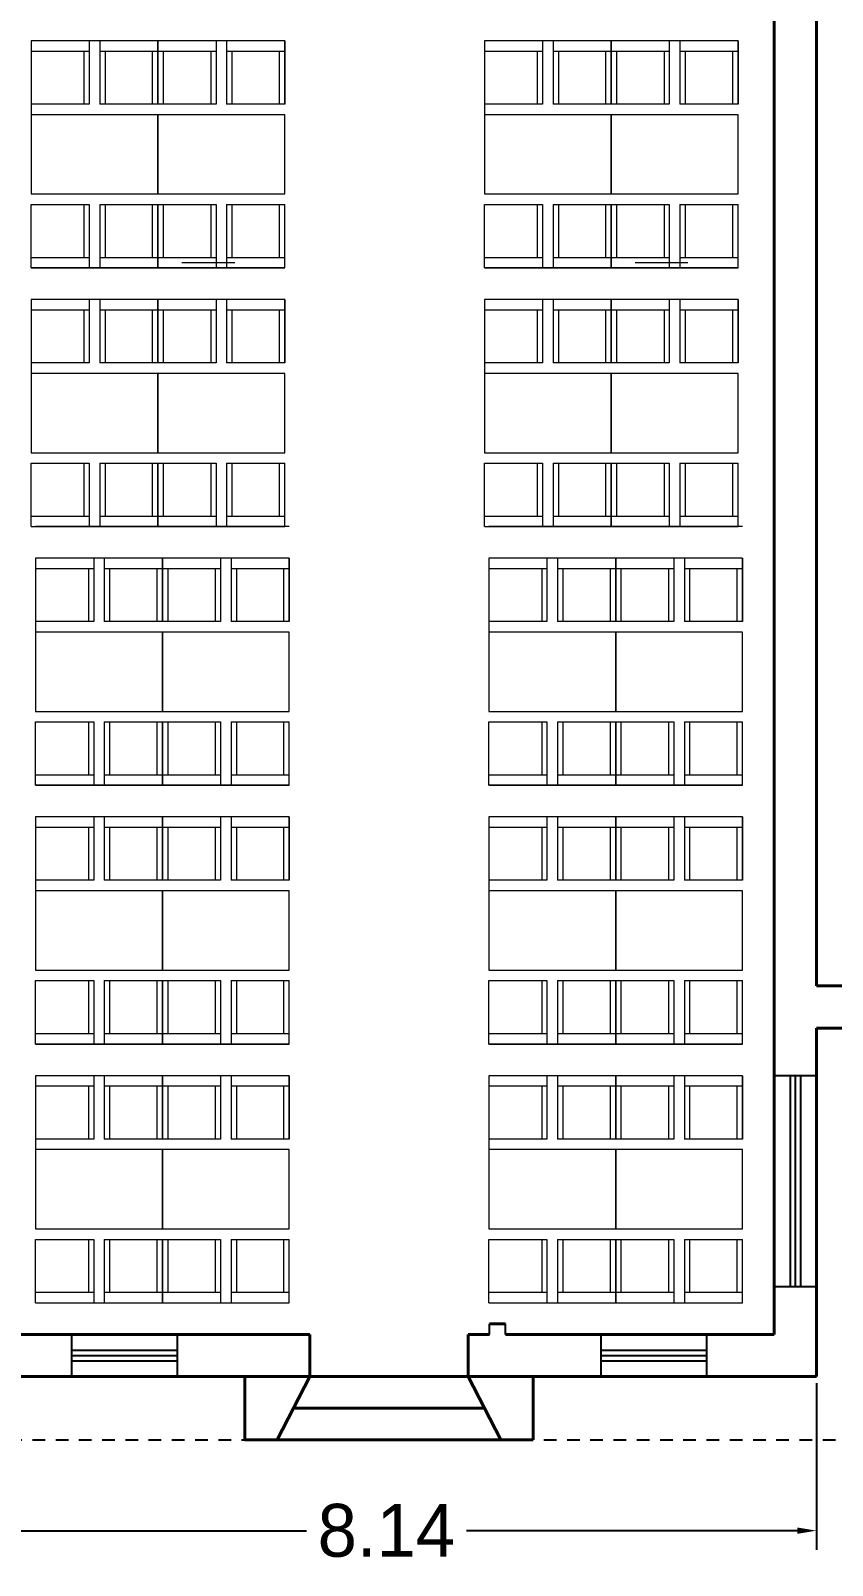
# Model space of a CAD drawing. Header units: inches. Extents: x 23 to 232, y -46 to 52.
# Drawn here: x 55.38 to 62.97, y 18.31 to 32.84 of the extents above; entities that cross this region are included whole.
import ezdxf

# ---------------------------------------------------------------- set-up
doc = ezdxf.new("R2010")
doc.units = ezdxf.units.IN
doc.header["$MEASUREMENT"] = 0
doc.linetypes.add('ACAD_ISO02W100', pattern=[15, 12, -3])
doc.layers.add('FUR', color=1, linetype='Continuous', lineweight=15)
doc.dimstyles.get("Standard").update_dxf_attribs({"dimtxt": 0.18, "dimasz": 0.18, "dimexe": 0.18, "dimexo": 0.0625, "dimgap": 0.09, "dimtad": 0, "dimtih": 1, "dimtoh": 1, "dimdec": 4, "dimzin": 0, "dimdsep": 46, "dimtxsty": 'Standard', "dimcen": 0.09, "dimadec": 0, "dimazin": 0, "dimtfac": 1, "dimtdec": 4, "dimtofl": 0, "dimtmove": 0, "dimatfit": 3, "dimfxl": 1, "dimtolj": 1, "dimtzin": 0, "dimarcsym": 0})

# ---------------------------------------------------------------- blocks, each defined once
blk = doc.blocks.new('*D6')
at = {"color": 0, "lineweight": -2}
for p, q in [((54.679, 20.032), (54.679, 18.456)), ((62.819, 20.032), (62.819, 18.456)), ((54.859, 18.636), (57.993, 18.636)), ((62.639, 18.636), (59.506, 18.636))]:
    blk.add_line(p, q, dxfattribs=at)
at = {"color": 0}
for points in [[(54.859, 18.666), (54.859, 18.606), (54.679, 18.636)], [(62.639, 18.666), (62.639, 18.606), (62.819, 18.636)]]:
    blk.add_solid(points, dxfattribs=at)
at = {"layer": 'Defpoints', "color": 0}
for p in [(54.679, 20.095), (62.819, 20.095), (62.819, 18.636)]:
    blk.add_point(p, dxfattribs=at)
at = {"color": 0, "insert": (58.749, 18.636), "char_height": 0.5, "attachment_point": 5}
blk.add_mtext('\\A1;8.14', dxfattribs=at)

msp = doc.modelspace()

# ---------------------------------------------------------------- linework, layer by layer
at = {"lineweight": 40}
for p, q in [((62.41924, 23.79499), (62.41924, 32.94499)), ((62.81924, 23.79499), (62.81924, 32.94499)), ((62.41924, 20.49499), (62.41924, 23.79499)), ((76.40924, 23.79499), (62.81924, 23.79499)), ((62.81924, 20.09499), (62.81924, 23.39499)), ((76.40924, 23.39499), (62.81924, 23.39499)), ((58.02424, 20.49499), (55.12924, 20.49499)), ((58.02424, 20.09499), (58.02424, 20.49499)), ((59.52424, 20.09499), (59.52424, 20.49499)), ((59.72637, 20.49499), (59.52424, 20.49499)), ((59.87637, 20.59499), (59.72637, 20.59499)), ((62.41924, 20.49499), (59.87637, 20.49499)), ((58.02424, 20.09499), (54.67924, 20.09499)), ((60.13924, 20.09499), (57.40924, 20.09499)), ((57.40924, 19.49499), (57.40924, 20.09499)), ((58.02424, 20.09499), (57.71674, 19.49499)), ((62.81924, 20.09499), (59.52424, 20.09499)), ((59.52424, 20.09499), (59.83174, 19.49499)), ((60.13924, 19.49499), (60.13924, 20.09499)), ((59.67799, 19.79499), (57.87049, 19.79499)), ((60.13924, 19.49499), (57.40924, 19.49499))]:
    msp.add_line(p, q, dxfattribs=at)
for p, q in [((62.41924, 31.02499), (62.41924, 31.57499)), ((62.41924, 30.37499), (62.41924, 30.92499)), ((62.41924, 29.52499), (62.41924, 30.07499)), ((62.41924, 28.87499), (62.41924, 29.42499)), ((62.41924, 28.02499), (62.41924, 28.57499)), ((62.41924, 27.37499), (62.41924, 27.92499)), ((62.41924, 26.52499), (62.41924, 27.07499)), ((62.41924, 25.87499), (62.41924, 26.42499)), ((62.41924, 25.02499), (62.41924, 25.57499)), ((62.41924, 24.37499), (62.41924, 24.92499)), ((62.81924, 23.39499), (63.41924, 23.39499)), ((62.81924, 23.39499), (62.81924, 22.79499)), ((59.72637, 20.49499), (59.72637, 20.59499)), ((59.87637, 20.49499), (59.87637, 20.59499))]:
    msp.add_line(p, q)
at = {"color": 6}
for p, q in [((62.81924, 22.94499), (62.41924, 22.94499)), ((62.56924, 22.94499), (62.56924, 20.94499)), ((62.61924, 22.94499), (62.61924, 20.94499)), ((62.61924, 22.94499), (62.61924, 20.94499)), ((62.66924, 22.94499), (62.66924, 20.94499)), ((62.81924, 20.94499), (62.41924, 20.94499)), ((55.76924, 20.49499), (55.76924, 20.09499)), ((56.76924, 20.49499), (56.76924, 20.09499)), ((60.77924, 20.49499), (60.77924, 20.09499)), ((61.77924, 20.49499), (61.77924, 20.09499)), ((55.76924, 20.34499), (56.76924, 20.34499)), ((55.76924, 20.29499), (56.76924, 20.29499)), ((55.76924, 20.29499), (56.76924, 20.29499)), ((55.76924, 20.24499), (56.76924, 20.24499)), ((60.77924, 20.34499), (61.77924, 20.34499)), ((60.77924, 20.29499), (61.77924, 20.29499)), ((60.77924, 20.29499), (61.77924, 20.29499)), ((60.77924, 20.24499), (61.77924, 20.24499))]:
    msp.add_line(p, q, dxfattribs=at)
at = {"linetype": 'ACAD_ISO02W100', "ltscale": 0.01}
msp.add_line((54.07924, 19.49499), (63.41924, 19.49499), dxfattribs=at)
at = {"layer": 'FUR', "lineweight": 20}
for p, q in [((57.7869, 32.745), (55.3869, 32.745)), ((55.3869, 32.745), (55.3869, 31.295)), ((55.9369, 32.745), (55.9369, 32.145)), ((56.0369, 32.745), (56.0369, 32.145)), ((56.5869, 32.745), (56.5869, 32.145)), ((56.5869, 32.145), (56.5869, 32.745)), ((56.5869, 32.745), (56.5869, 32.145)), ((56.5869, 32.145), (56.5869, 32.745)), ((57.1369, 32.745), (57.1369, 32.145)), ((57.2369, 32.745), (57.2369, 32.145)), ((57.7869, 32.745), (57.7869, 32.145)), ((57.7869, 32.145), (57.7869, 32.745)), ((62.0769, 32.745), (59.6769, 32.745)), ((59.6769, 32.745), (59.6769, 31.295)), ((60.2269, 32.745), (60.2269, 32.145)), ((60.3269, 32.745), (60.3269, 32.145)), ((60.8769, 32.745), (60.8769, 32.145)), ((60.8769, 32.145), (60.8769, 32.745)), ((60.8769, 32.745), (60.8769, 32.145)), ((60.8769, 32.145), (60.8769, 32.745)), ((61.4269, 32.745), (61.4269, 32.145)), ((61.5269, 32.745), (61.5269, 32.145)), ((62.0769, 32.745), (62.0769, 32.145)), ((62.0769, 32.145), (62.0769, 32.745)), ((55.9369, 32.645), (55.3869, 32.645)), ((55.8869, 32.645), (55.8869, 32.145)), ((56.5869, 32.645), (56.0369, 32.645)), ((56.0869, 32.645), (56.0869, 32.145)), ((56.5369, 32.145), (56.5369, 32.645)), ((57.1369, 32.645), (56.5869, 32.645)), ((56.6369, 32.645), (56.6369, 32.145)), ((57.0869, 32.645), (57.0869, 32.145)), ((57.7869, 32.645), (57.2369, 32.645)), ((57.2869, 32.645), (57.2869, 32.145)), ((57.7369, 32.145), (57.7369, 32.645)), ((60.2269, 32.645), (59.6769, 32.645)), ((60.1769, 32.645), (60.1769, 32.145)), ((60.8769, 32.645), (60.3269, 32.645)), ((60.3769, 32.645), (60.3769, 32.145)), ((60.8269, 32.145), (60.8269, 32.645)), ((61.4269, 32.645), (60.8769, 32.645)), ((60.9269, 32.645), (60.9269, 32.145)), ((61.3769, 32.645), (61.3769, 32.145)), ((62.0769, 32.645), (61.5269, 32.645)), ((61.5769, 32.645), (61.5769, 32.145)), ((62.0269, 32.145), (62.0269, 32.645)), ((55.9369, 32.145), (55.3869, 32.145)), ((56.5869, 32.145), (56.0369, 32.145)), ((57.1369, 32.145), (56.5869, 32.145)), ((57.7869, 32.145), (57.2369, 32.145)), ((60.2269, 32.145), (59.6769, 32.145)), ((60.8769, 32.145), (60.3269, 32.145)), ((61.4269, 32.145), (60.8769, 32.145)), ((62.0769, 32.145), (61.5269, 32.145)), ((56.5869, 32.045), (55.3869, 32.045)), ((57.7869, 32.045), (56.5869, 32.045)), ((56.5869, 32.045), (56.5869, 31.295)), ((56.5869, 32.045), (56.5869, 31.295)), ((56.5869, 31.295), (56.5869, 32.045)), ((56.5869, 31.295), (56.5869, 32.045)), ((57.7869, 31.295), (57.7869, 32.045)), ((57.7869, 31.295), (57.7869, 32.045)), ((60.8769, 32.045), (59.6769, 32.045)), ((62.0769, 32.045), (60.8769, 32.045)), ((60.8769, 32.045), (60.8769, 31.295)), ((60.8769, 32.045), (60.8769, 31.295)), ((60.8769, 31.295), (60.8769, 32.045)), ((60.8769, 31.295), (60.8769, 32.045)), ((62.0769, 31.295), (62.0769, 32.045)), ((62.0769, 31.295), (62.0769, 32.045)), ((55.3869, 31.295), (56.5869, 31.295)), ((56.5869, 31.295), (57.7869, 31.295)), ((59.6769, 31.295), (60.8769, 31.295)), ((60.8769, 31.295), (62.0769, 31.295)), ((55.3869, 30.595), (55.3869, 31.195)), ((55.3869, 31.195), (55.9369, 31.195)), ((55.8869, 31.195), (55.8869, 30.695)), ((55.9369, 31.195), (55.9369, 30.595)), ((56.0369, 31.195), (56.5869, 31.195)), ((56.0369, 31.195), (56.0369, 30.595)), ((56.0869, 31.195), (56.0869, 30.695)), ((56.5369, 30.695), (56.5369, 31.195)), ((56.5869, 31.195), (57.1369, 31.195)), ((56.5869, 31.195), (56.5869, 30.595)), ((56.5869, 30.595), (56.5869, 31.195)), ((56.6369, 31.195), (56.6369, 30.695)), ((57.0869, 31.195), (57.0869, 30.695)), ((57.1369, 31.195), (57.1369, 30.595)), ((57.2369, 31.195), (57.7869, 31.195)), ((57.2369, 31.195), (57.2369, 30.595)), ((57.2869, 31.195), (57.2869, 30.695)), ((57.7369, 30.695), (57.7369, 31.195)), ((57.7869, 30.595), (57.7869, 31.195)), ((59.6769, 30.595), (59.6769, 31.195)), ((59.6769, 31.195), (60.2269, 31.195)), ((60.1769, 31.195), (60.1769, 30.695)), ((60.2269, 31.195), (60.2269, 30.595)), ((60.3269, 31.195), (60.8769, 31.195)), ((60.3269, 31.195), (60.3269, 30.595)), ((60.3769, 31.195), (60.3769, 30.695)), ((60.8269, 30.695), (60.8269, 31.195)), ((60.8769, 31.195), (61.4269, 31.195)), ((60.8769, 31.195), (60.8769, 30.595)), ((60.8769, 30.595), (60.8769, 31.195)), ((60.9269, 31.195), (60.9269, 30.695)), ((61.3769, 31.195), (61.3769, 30.695)), ((61.4269, 31.195), (61.4269, 30.595)), ((61.5269, 31.195), (62.0769, 31.195)), ((61.5269, 31.195), (61.5269, 30.595)), ((61.5769, 31.195), (61.5769, 30.695)), ((62.0269, 30.695), (62.0269, 31.195)), ((62.0769, 30.595), (62.0769, 31.195)), ((55.3869, 30.695), (55.9369, 30.695)), ((56.0369, 30.695), (56.5869, 30.695)), ((56.5869, 30.695), (57.1369, 30.695)), ((57.2369, 30.695), (57.7869, 30.695)), ((59.6769, 30.695), (60.2269, 30.695)), ((60.3269, 30.695), (60.8769, 30.695)), ((60.8769, 30.695), (61.4269, 30.695)), ((61.5269, 30.695), (62.0769, 30.695)), ((55.3869, 30.595), (57.7869, 30.595)), ((57.7869, 30.595), (55.3869, 30.595)), ((56.81359, 30.645), (57.31359, 30.645)), ((62.0769, 30.595), (59.6769, 30.595)), ((59.6769, 30.595), (62.0769, 30.595)), ((61.10359, 30.645), (61.60359, 30.645)), ((57.7869, 30.295), (55.3869, 30.295)), ((55.3869, 30.295), (55.3869, 28.845)), ((55.9369, 30.295), (55.9369, 29.695)), ((56.0369, 30.295), (56.0369, 29.695)), ((56.5869, 30.295), (56.5869, 29.695)), ((56.5869, 29.695), (56.5869, 30.295)), ((56.5869, 30.295), (56.5869, 29.695)), ((56.5869, 29.695), (56.5869, 30.295)), ((57.1369, 30.295), (57.1369, 29.695)), ((57.2369, 30.295), (57.2369, 29.695)), ((57.7869, 30.295), (57.7869, 29.695)), ((57.7869, 29.695), (57.7869, 30.295)), ((62.0769, 30.295), (59.6769, 30.295)), ((59.6769, 30.295), (59.6769, 28.845)), ((60.2269, 30.295), (60.2269, 29.695)), ((60.3269, 30.295), (60.3269, 29.695)), ((60.8769, 30.295), (60.8769, 29.695)), ((60.8769, 29.695), (60.8769, 30.295)), ((60.8769, 30.295), (60.8769, 29.695)), ((60.8769, 29.695), (60.8769, 30.295)), ((61.4269, 30.295), (61.4269, 29.695)), ((61.5269, 30.295), (61.5269, 29.695)), ((62.0769, 30.295), (62.0769, 29.695)), ((62.0769, 29.695), (62.0769, 30.295)), ((55.9369, 30.195), (55.3869, 30.195)), ((55.8869, 30.195), (55.8869, 29.695)), ((56.5869, 30.195), (56.0369, 30.195)), ((56.0869, 30.195), (56.0869, 29.695)), ((56.5369, 29.695), (56.5369, 30.195)), ((57.1369, 30.195), (56.5869, 30.195)), ((56.6369, 30.195), (56.6369, 29.695)), ((57.0869, 30.195), (57.0869, 29.695)), ((57.7869, 30.195), (57.2369, 30.195)), ((57.2869, 30.195), (57.2869, 29.695)), ((57.7369, 29.695), (57.7369, 30.195)), ((60.2269, 30.195), (59.6769, 30.195)), ((60.1769, 30.195), (60.1769, 29.695)), ((60.8769, 30.195), (60.3269, 30.195)), ((60.3769, 30.195), (60.3769, 29.695)), ((60.8269, 29.695), (60.8269, 30.195)), ((61.4269, 30.195), (60.8769, 30.195)), ((60.9269, 30.195), (60.9269, 29.695)), ((61.3769, 30.195), (61.3769, 29.695)), ((62.0769, 30.195), (61.5269, 30.195)), ((61.5769, 30.195), (61.5769, 29.695)), ((62.0269, 29.695), (62.0269, 30.195)), ((55.9369, 29.695), (55.3869, 29.695)), ((56.5869, 29.695), (56.0369, 29.695)), ((57.1369, 29.695), (56.5869, 29.695)), ((57.7869, 29.695), (57.2369, 29.695)), ((60.2269, 29.695), (59.6769, 29.695)), ((60.8769, 29.695), (60.3269, 29.695)), ((61.4269, 29.695), (60.8769, 29.695)), ((62.0769, 29.695), (61.5269, 29.695)), ((56.5869, 29.595), (55.3869, 29.595)), ((57.7869, 29.595), (56.5869, 29.595)), ((56.5869, 29.595), (56.5869, 28.845)), ((56.5869, 29.595), (56.5869, 28.845)), ((56.5869, 28.845), (56.5869, 29.595)), ((56.5869, 28.845), (56.5869, 29.595)), ((57.7869, 28.845), (57.7869, 29.595)), ((57.7869, 28.845), (57.7869, 29.595)), ((60.8769, 29.595), (59.6769, 29.595)), ((62.0769, 29.595), (60.8769, 29.595)), ((60.8769, 29.595), (60.8769, 28.845)), ((60.8769, 29.595), (60.8769, 28.845)), ((60.8769, 28.845), (60.8769, 29.595)), ((60.8769, 28.845), (60.8769, 29.595)), ((62.0769, 28.845), (62.0769, 29.595)), ((62.0769, 28.845), (62.0769, 29.595)), ((55.3869, 28.845), (56.5869, 28.845)), ((56.5869, 28.845), (57.7869, 28.845)), ((59.6769, 28.845), (60.8769, 28.845)), ((60.8769, 28.845), (62.0769, 28.845)), ((55.3869, 28.145), (55.3869, 28.745)), ((55.3869, 28.745), (55.9369, 28.745)), ((55.8869, 28.745), (55.8869, 28.245)), ((55.9369, 28.745), (55.9369, 28.145)), ((56.0369, 28.745), (56.5869, 28.745)), ((56.0369, 28.745), (56.0369, 28.145)), ((56.0869, 28.745), (56.0869, 28.245)), ((56.5369, 28.245), (56.5369, 28.745)), ((56.5869, 28.745), (57.1369, 28.745)), ((56.5869, 28.745), (56.5869, 28.145)), ((56.5869, 28.145), (56.5869, 28.745)), ((56.6369, 28.745), (56.6369, 28.245)), ((57.0869, 28.745), (57.0869, 28.245)), ((57.1369, 28.745), (57.1369, 28.145)), ((57.2369, 28.745), (57.7869, 28.745)), ((57.2369, 28.745), (57.2369, 28.145)), ((57.2869, 28.745), (57.2869, 28.245)), ((57.7369, 28.245), (57.7369, 28.745)), ((57.7869, 28.145), (57.7869, 28.745)), ((59.6769, 28.145), (59.6769, 28.745)), ((59.6769, 28.745), (60.2269, 28.745)), ((60.1769, 28.745), (60.1769, 28.245)), ((60.2269, 28.745), (60.2269, 28.145)), ((60.3269, 28.745), (60.8769, 28.745)), ((60.3269, 28.745), (60.3269, 28.145)), ((60.3769, 28.745), (60.3769, 28.245)), ((60.8269, 28.245), (60.8269, 28.745)), ((60.8769, 28.745), (61.4269, 28.745)), ((60.8769, 28.745), (60.8769, 28.145)), ((60.8769, 28.145), (60.8769, 28.745)), ((60.9269, 28.745), (60.9269, 28.245)), ((61.3769, 28.745), (61.3769, 28.245)), ((61.4269, 28.745), (61.4269, 28.145)), ((61.5269, 28.745), (62.0769, 28.745)), ((61.5269, 28.745), (61.5269, 28.145)), ((61.5769, 28.745), (61.5769, 28.245)), ((62.0269, 28.245), (62.0269, 28.745)), ((62.0769, 28.145), (62.0769, 28.745)), ((55.3869, 28.245), (55.9369, 28.245)), ((56.0369, 28.245), (56.5869, 28.245)), ((56.5869, 28.245), (57.1369, 28.245)), ((57.2369, 28.245), (57.7869, 28.245)), ((59.6769, 28.245), (60.2269, 28.245)), ((60.3269, 28.245), (60.8769, 28.245)), ((60.8769, 28.245), (61.4269, 28.245)), ((61.5269, 28.245), (62.0769, 28.245)), ((55.3869, 28.145), (57.7869, 28.145)), ((57.82924, 28.145), (55.42924, 28.145)), ((59.6769, 28.145), (62.0769, 28.145)), ((62.11924, 28.145), (59.71924, 28.145)), ((57.82924, 27.845), (55.42924, 27.845)), ((55.42924, 27.845), (55.42924, 26.395)), ((55.97924, 27.845), (55.97924, 27.245)), ((56.07924, 27.845), (56.07924, 27.245)), ((56.62924, 27.845), (56.62924, 27.245)), ((56.62924, 27.245), (56.62924, 27.845)), ((56.62924, 27.845), (56.62924, 27.245)), ((56.62924, 27.245), (56.62924, 27.845)), ((57.17924, 27.845), (57.17924, 27.245)), ((57.27924, 27.845), (57.27924, 27.245)), ((57.82924, 27.845), (57.82924, 27.245)), ((57.82924, 27.245), (57.82924, 27.845)), ((62.11924, 27.845), (59.71924, 27.845)), ((59.71924, 27.845), (59.71924, 26.395)), ((60.26924, 27.845), (60.26924, 27.245)), ((60.36924, 27.845), (60.36924, 27.245)), ((60.91924, 27.845), (60.91924, 27.245)), ((60.91924, 27.245), (60.91924, 27.845)), ((60.91924, 27.845), (60.91924, 27.245)), ((60.91924, 27.245), (60.91924, 27.845)), ((61.46924, 27.845), (61.46924, 27.245)), ((61.56924, 27.845), (61.56924, 27.245)), ((62.11924, 27.845), (62.11924, 27.245)), ((62.11924, 27.245), (62.11924, 27.845)), ((55.97924, 27.745), (55.42924, 27.745)), ((55.92924, 27.745), (55.92924, 27.245)), ((56.62924, 27.745), (56.07924, 27.745)), ((56.12924, 27.745), (56.12924, 27.245)), ((56.57924, 27.245), (56.57924, 27.745)), ((57.17924, 27.745), (56.62924, 27.745)), ((56.67924, 27.745), (56.67924, 27.245)), ((57.12924, 27.745), (57.12924, 27.245)), ((57.82924, 27.745), (57.27924, 27.745)), ((57.32924, 27.745), (57.32924, 27.245)), ((57.77924, 27.245), (57.77924, 27.745)), ((60.26924, 27.745), (59.71924, 27.745)), ((60.21924, 27.745), (60.21924, 27.245)), ((60.91924, 27.745), (60.36924, 27.745)), ((60.41924, 27.745), (60.41924, 27.245)), ((60.86924, 27.245), (60.86924, 27.745)), ((61.46924, 27.745), (60.91924, 27.745)), ((60.96924, 27.745), (60.96924, 27.245)), ((61.41924, 27.745), (61.41924, 27.245)), ((62.11924, 27.745), (61.56924, 27.745)), ((61.61924, 27.745), (61.61924, 27.245)), ((62.06924, 27.245), (62.06924, 27.745)), ((55.97924, 27.245), (55.42924, 27.245)), ((56.62924, 27.245), (56.07924, 27.245)), ((57.17924, 27.245), (56.62924, 27.245)), ((57.82924, 27.245), (57.27924, 27.245)), ((60.26924, 27.245), (59.71924, 27.245)), ((60.91924, 27.245), (60.36924, 27.245)), ((61.46924, 27.245), (60.91924, 27.245)), ((62.11924, 27.245), (61.56924, 27.245)), ((56.62924, 27.145), (55.42924, 27.145)), ((57.82924, 27.145), (56.62924, 27.145)), ((56.62924, 27.145), (56.62924, 26.395)), ((56.62924, 27.145), (56.62924, 26.395)), ((56.62924, 26.395), (56.62924, 27.145)), ((56.62924, 26.395), (56.62924, 27.145)), ((57.82924, 26.395), (57.82924, 27.145)), ((57.82924, 26.395), (57.82924, 27.145)), ((60.91924, 27.145), (59.71924, 27.145)), ((62.11924, 27.145), (60.91924, 27.145)), ((60.91924, 27.145), (60.91924, 26.395)), ((60.91924, 27.145), (60.91924, 26.395)), ((60.91924, 26.395), (60.91924, 27.145)), ((60.91924, 26.395), (60.91924, 27.145)), ((62.11924, 26.395), (62.11924, 27.145)), ((62.11924, 26.395), (62.11924, 27.145)), ((55.42924, 26.395), (56.62924, 26.395)), ((56.62924, 26.395), (57.82924, 26.395)), ((59.71924, 26.395), (60.91924, 26.395)), ((60.91924, 26.395), (62.11924, 26.395)), ((55.42924, 25.695), (55.42924, 26.295)), ((55.42924, 26.295), (55.97924, 26.295)), ((55.92924, 26.295), (55.92924, 25.795)), ((55.97924, 26.295), (55.97924, 25.695)), ((56.07924, 26.295), (56.62924, 26.295)), ((56.07924, 26.295), (56.07924, 25.695)), ((56.12924, 26.295), (56.12924, 25.795)), ((56.57924, 25.795), (56.57924, 26.295)), ((56.62924, 26.295), (57.17924, 26.295)), ((56.62924, 26.295), (56.62924, 25.695)), ((56.62924, 25.695), (56.62924, 26.295)), ((56.67924, 26.295), (56.67924, 25.795)), ((57.12924, 26.295), (57.12924, 25.795)), ((57.17924, 26.295), (57.17924, 25.695)), ((57.27924, 26.295), (57.82924, 26.295)), ((57.27924, 26.295), (57.27924, 25.695)), ((57.32924, 26.295), (57.32924, 25.795)), ((57.77924, 25.795), (57.77924, 26.295)), ((57.82924, 25.695), (57.82924, 26.295)), ((59.71924, 25.695), (59.71924, 26.295)), ((59.71924, 26.295), (60.26924, 26.295)), ((60.21924, 26.295), (60.21924, 25.795)), ((60.26924, 26.295), (60.26924, 25.695)), ((60.36924, 26.295), (60.91924, 26.295)), ((60.36924, 26.295), (60.36924, 25.695)), ((60.41924, 26.295), (60.41924, 25.795)), ((60.86924, 25.795), (60.86924, 26.295)), ((60.91924, 26.295), (61.46924, 26.295)), ((60.91924, 26.295), (60.91924, 25.695)), ((60.91924, 25.695), (60.91924, 26.295)), ((60.96924, 26.295), (60.96924, 25.795)), ((61.41924, 26.295), (61.41924, 25.795)), ((61.46924, 26.295), (61.46924, 25.695)), ((61.56924, 26.295), (62.11924, 26.295)), ((61.56924, 26.295), (61.56924, 25.695)), ((61.61924, 26.295), (61.61924, 25.795)), ((62.06924, 25.795), (62.06924, 26.295)), ((62.11924, 25.695), (62.11924, 26.295)), ((55.42924, 25.795), (55.97924, 25.795)), ((56.07924, 25.795), (56.62924, 25.795)), ((56.62924, 25.795), (57.17924, 25.795)), ((57.27924, 25.795), (57.82924, 25.795)), ((59.71924, 25.795), (60.26924, 25.795)), ((60.36924, 25.795), (60.91924, 25.795)), ((60.91924, 25.795), (61.46924, 25.795)), ((61.56924, 25.795), (62.11924, 25.795)), ((55.42924, 25.695), (57.82924, 25.695)), ((57.82924, 25.695), (55.42924, 25.695)), ((62.11924, 25.695), (59.71924, 25.695)), ((59.71924, 25.695), (62.11924, 25.695)), ((57.82924, 25.39499), (55.42924, 25.395)), ((55.42924, 25.395), (55.42924, 23.945)), ((55.97924, 25.295), (55.42924, 25.295)), ((55.92924, 25.295), (55.92924, 24.795)), ((55.97924, 25.395), (55.97924, 24.795)), ((56.07924, 25.395), (56.07924, 24.795)), ((56.62924, 25.295), (56.07924, 25.295)), ((56.12924, 25.295), (56.12924, 24.795)), ((56.57924, 24.795), (56.57924, 25.295)), ((56.62924, 25.39499), (56.62924, 24.79499)), ((56.62924, 24.795), (56.62924, 25.395)), ((56.62924, 25.395), (56.62924, 24.795)), ((56.62924, 24.795), (56.62924, 25.395)), ((57.17924, 25.295), (56.62924, 25.295)), ((56.67924, 25.295), (56.67924, 24.79499)), ((57.12924, 25.295), (57.12924, 24.79499)), ((57.17924, 25.39499), (57.17924, 24.79499)), ((57.27924, 25.39499), (57.27924, 24.79499)), ((57.82924, 25.295), (57.27924, 25.295)), ((57.32924, 25.295), (57.32924, 24.79499)), ((57.77924, 24.79499), (57.77924, 25.295)), ((57.82924, 24.79499), (57.82924, 25.39499)), ((57.82924, 25.39499), (57.82924, 24.79499)), ((62.11924, 25.39499), (59.71924, 25.395)), ((59.71924, 25.395), (59.71924, 23.945)), ((60.26924, 25.295), (59.71924, 25.295)), ((60.21924, 25.295), (60.21924, 24.795)), ((60.26924, 25.395), (60.26924, 24.795)), ((60.36924, 25.395), (60.36924, 24.795)), ((60.91924, 25.295), (60.36924, 25.295)), ((60.41924, 25.295), (60.41924, 24.795)), ((60.86924, 24.795), (60.86924, 25.295)), ((60.91924, 25.39499), (60.91924, 24.79499)), ((60.91924, 24.795), (60.91924, 25.395)), ((60.91924, 25.395), (60.91924, 24.795)), ((60.91924, 24.795), (60.91924, 25.395)), ((61.46924, 25.295), (60.91924, 25.295)), ((60.96924, 25.295), (60.96924, 24.79499)), ((61.41924, 25.295), (61.41924, 24.79499)), ((61.46924, 25.39499), (61.46924, 24.79499)), ((61.56924, 25.39499), (61.56924, 24.79499)), ((62.11924, 25.295), (61.56924, 25.295)), ((61.61924, 25.295), (61.61924, 24.79499)), ((62.06924, 24.79499), (62.06924, 25.295)), ((62.11924, 25.39499), (62.11924, 24.79499)), ((62.11924, 24.79499), (62.11924, 25.39499)), ((55.97924, 24.795), (55.42924, 24.795)), ((56.62924, 24.795), (56.07924, 24.795)), ((57.17924, 24.79499), (56.62924, 24.79499)), ((57.82924, 24.79499), (57.27924, 24.79499)), ((60.26924, 24.795), (59.71924, 24.795)), ((60.91924, 24.795), (60.36924, 24.795)), ((61.46924, 24.79499), (60.91924, 24.79499)), ((62.11924, 24.79499), (61.56924, 24.79499)), ((56.62924, 24.695), (55.42924, 24.695)), ((57.82924, 24.695), (56.62924, 24.695)), ((56.62924, 24.695), (56.62924, 23.945)), ((56.62924, 24.695), (56.62924, 23.945)), ((56.62924, 23.945), (56.62924, 24.695)), ((56.62924, 23.945), (56.62924, 24.695)), ((57.82924, 23.945), (57.82924, 24.695)), ((57.82924, 23.945), (57.82924, 24.695)), ((60.91924, 24.695), (59.71924, 24.695)), ((62.11924, 24.695), (60.91924, 24.695)), ((60.91924, 24.695), (60.91924, 23.945)), ((60.91924, 24.695), (60.91924, 23.945)), ((60.91924, 23.945), (60.91924, 24.695)), ((60.91924, 23.945), (60.91924, 24.695)), ((62.11924, 23.945), (62.11924, 24.695)), ((62.11924, 23.945), (62.11924, 24.695)), ((55.42924, 23.945), (56.62924, 23.945)), ((55.42924, 23.845), (55.97924, 23.845)), ((55.42924, 23.24499), (55.42924, 23.84499)), ((55.92924, 23.845), (55.92924, 23.345)), ((55.97924, 23.845), (55.97924, 23.245)), ((56.07924, 23.845), (56.62924, 23.845)), ((56.07924, 23.845), (56.07924, 23.245)), ((56.12924, 23.845), (56.12924, 23.345)), ((56.57924, 23.345), (56.57924, 23.845)), ((56.62924, 23.945), (57.82924, 23.945)), ((56.62924, 23.845), (57.17924, 23.845)), ((56.62924, 23.845), (56.62924, 23.245)), ((56.62924, 23.245), (56.62924, 23.845)), ((56.67924, 23.845), (56.67924, 23.345)), ((57.12924, 23.845), (57.12924, 23.345)), ((57.17924, 23.845), (57.17924, 23.245)), ((57.27924, 23.845), (57.82924, 23.845)), ((57.27924, 23.845), (57.27924, 23.245)), ((57.32924, 23.845), (57.32924, 23.345)), ((57.77924, 23.345), (57.77924, 23.845)), ((57.82924, 23.245), (57.82924, 23.845)), ((59.71924, 23.945), (60.91924, 23.945)), ((59.71924, 23.845), (60.26924, 23.845)), ((59.71924, 23.24499), (59.71924, 23.84499)), ((60.21924, 23.845), (60.21924, 23.345)), ((60.26924, 23.845), (60.26924, 23.245)), ((60.36924, 23.845), (60.91924, 23.845)), ((60.36924, 23.845), (60.36924, 23.245)), ((60.41924, 23.845), (60.41924, 23.345)), ((60.86924, 23.345), (60.86924, 23.845)), ((60.91924, 23.945), (62.11924, 23.945)), ((60.91924, 23.845), (61.46924, 23.845)), ((60.91924, 23.845), (60.91924, 23.245)), ((60.91924, 23.245), (60.91924, 23.845)), ((60.96924, 23.845), (60.96924, 23.345)), ((61.41924, 23.845), (61.41924, 23.345)), ((61.46924, 23.845), (61.46924, 23.245)), ((61.56924, 23.845), (62.11924, 23.845)), ((61.56924, 23.845), (61.56924, 23.245)), ((61.61924, 23.845), (61.61924, 23.345)), ((62.06924, 23.345), (62.06924, 23.845)), ((62.11924, 23.245), (62.11924, 23.845)), ((55.42924, 23.345), (55.97924, 23.345)), ((56.07924, 23.345), (56.62924, 23.345)), ((56.62924, 23.345), (57.17924, 23.345)), ((57.27924, 23.345), (57.82924, 23.345)), ((59.71924, 23.345), (60.26924, 23.345)), ((60.36924, 23.345), (60.91924, 23.345)), ((60.91924, 23.345), (61.46924, 23.345)), ((61.56924, 23.345), (62.11924, 23.345)), ((55.42924, 23.24499), (57.82924, 23.24499)), ((57.82924, 23.24499), (55.42924, 23.24499)), ((62.11924, 23.24499), (59.71924, 23.24499)), ((59.71924, 23.24499), (62.11924, 23.24499)), ((57.82924, 22.94499), (55.42924, 22.94499)), ((55.42924, 22.94499), (55.42924, 21.49499)), ((55.97924, 22.84499), (55.42924, 22.84499)), ((55.92924, 22.84499), (55.92924, 22.34499)), ((55.97924, 22.94499), (55.97924, 22.34499)), ((56.07924, 22.94499), (56.07924, 22.34499)), ((56.62924, 22.84499), (56.07924, 22.84499)), ((56.12924, 22.84499), (56.12924, 22.34499)), ((56.57924, 22.34499), (56.57924, 22.84499)), ((56.62924, 22.94499), (56.62924, 22.34499)), ((56.62924, 22.34499), (56.62924, 22.94499)), ((56.62924, 22.94499), (56.62924, 22.34499)), ((56.62924, 22.34499), (56.62924, 22.94499)), ((57.17924, 22.84499), (56.62924, 22.84499)), ((56.67924, 22.84499), (56.67924, 22.34499)), ((57.12924, 22.84499), (57.12924, 22.34499)), ((57.17924, 22.94499), (57.17924, 22.34499)), ((57.27924, 22.94499), (57.27924, 22.34499)), ((57.82924, 22.84499), (57.27924, 22.84499)), ((57.32924, 22.84499), (57.32924, 22.34499)), ((57.77924, 22.34499), (57.77924, 22.84499)), ((57.82924, 22.94499), (57.82924, 22.34499)), ((57.82924, 22.34499), (57.82924, 22.94499)), ((62.11924, 22.94499), (59.71924, 22.94499)), ((59.71924, 22.94499), (59.71924, 21.49499)), ((60.26924, 22.84499), (59.71924, 22.84499)), ((60.21924, 22.84499), (60.21924, 22.34499)), ((60.26924, 22.94499), (60.26924, 22.34499)), ((60.36924, 22.94499), (60.36924, 22.34499)), ((60.91924, 22.84499), (60.36924, 22.84499)), ((60.41924, 22.84499), (60.41924, 22.34499)), ((60.86924, 22.34499), (60.86924, 22.84499)), ((60.91924, 22.94499), (60.91924, 22.34499)), ((60.91924, 22.34499), (60.91924, 22.94499)), ((60.91924, 22.94499), (60.91924, 22.34499)), ((60.91924, 22.34499), (60.91924, 22.94499)), ((61.46924, 22.84499), (60.91924, 22.84499)), ((60.96924, 22.84499), (60.96924, 22.34499)), ((61.41924, 22.84499), (61.41924, 22.34499)), ((61.46924, 22.94499), (61.46924, 22.34499)), ((61.56924, 22.94499), (61.56924, 22.34499)), ((62.11924, 22.84499), (61.56924, 22.84499)), ((61.61924, 22.84499), (61.61924, 22.34499)), ((62.06924, 22.34499), (62.06924, 22.84499)), ((62.11924, 22.94499), (62.11924, 22.34499)), ((62.11924, 22.34499), (62.11924, 22.94499)), ((55.97924, 22.34499), (55.42924, 22.34499)), ((56.62924, 22.24499), (55.42924, 22.24499)), ((56.62924, 22.34499), (56.07924, 22.34499)), ((57.17924, 22.34499), (56.62924, 22.34499)), ((57.82924, 22.24499), (56.62924, 22.24499)), ((56.62924, 22.24499), (56.62924, 21.49499)), ((56.62924, 22.24499), (56.62924, 21.49499)), ((56.62924, 21.49499), (56.62924, 22.24499)), ((56.62924, 21.49499), (56.62924, 22.24499)), ((57.82924, 22.34499), (57.27924, 22.34499)), ((57.82924, 21.49499), (57.82924, 22.24499)), ((57.82924, 21.49499), (57.82924, 22.24499)), ((60.26924, 22.34499), (59.71924, 22.34499)), ((60.91924, 22.24499), (59.71924, 22.24499)), ((60.91924, 22.34499), (60.36924, 22.34499)), ((61.46924, 22.34499), (60.91924, 22.34499)), ((62.11924, 22.24499), (60.91924, 22.24499)), ((60.91924, 22.24499), (60.91924, 21.49499)), ((60.91924, 22.24499), (60.91924, 21.49499)), ((60.91924, 21.49499), (60.91924, 22.24499)), ((60.91924, 21.49499), (60.91924, 22.24499)), ((62.11924, 22.34499), (61.56924, 22.34499)), ((62.11924, 21.49499), (62.11924, 22.24499)), ((62.11924, 21.49499), (62.11924, 22.24499)), ((55.42924, 21.49499), (56.62924, 21.49499)), ((55.42924, 20.79499), (55.42924, 21.39499)), ((55.42924, 21.39499), (55.97924, 21.39499)), ((55.92924, 21.39499), (55.92924, 20.89499)), ((55.97924, 21.39499), (55.97924, 20.79499)), ((56.07924, 21.39499), (56.62924, 21.39499)), ((56.07924, 21.39499), (56.07924, 20.79499)), ((56.12924, 21.39499), (56.12924, 20.89499)), ((56.57924, 20.89499), (56.57924, 21.39499)), ((56.62924, 21.49499), (57.82924, 21.49499)), ((56.62924, 21.39499), (57.17924, 21.39499)), ((56.62924, 21.39499), (56.62924, 20.79499)), ((56.62924, 20.79499), (56.62924, 21.39499)), ((56.67924, 21.39499), (56.67924, 20.89499)), ((57.12924, 21.39499), (57.12924, 20.89499)), ((57.17924, 21.39499), (57.17924, 20.79499)), ((57.27924, 21.39499), (57.82924, 21.39499)), ((57.27924, 21.39499), (57.27924, 20.79499)), ((57.32924, 21.39499), (57.32924, 20.89499)), ((57.77924, 20.89499), (57.77924, 21.39499)), ((57.82924, 20.79499), (57.82924, 21.39499)), ((59.71924, 21.49499), (60.91924, 21.49499)), ((59.71924, 20.79499), (59.71924, 21.39499)), ((59.71924, 21.39499), (60.26924, 21.39499)), ((60.21924, 21.39499), (60.21924, 20.89499)), ((60.26924, 21.39499), (60.26924, 20.79499)), ((60.36924, 21.39499), (60.91924, 21.39499)), ((60.36924, 21.39499), (60.36924, 20.79499)), ((60.41924, 21.39499), (60.41924, 20.89499)), ((60.86924, 20.89499), (60.86924, 21.39499)), ((60.91924, 21.49499), (62.11924, 21.49499)), ((60.91924, 21.39499), (61.46924, 21.39499)), ((60.91924, 21.39499), (60.91924, 20.79499)), ((60.91924, 20.79499), (60.91924, 21.39499)), ((60.96924, 21.39499), (60.96924, 20.89499)), ((61.41924, 21.39499), (61.41924, 20.89499)), ((61.46924, 21.39499), (61.46924, 20.79499)), ((61.56924, 21.39499), (62.11924, 21.39499)), ((61.56924, 21.39499), (61.56924, 20.79499)), ((61.61924, 21.39499), (61.61924, 20.89499)), ((62.06924, 20.89499), (62.06924, 21.39499)), ((62.11924, 20.79499), (62.11924, 21.39499)), ((55.42924, 20.89499), (55.97924, 20.89499)), ((55.42924, 20.79499), (57.82924, 20.79499)), ((56.07924, 20.89499), (56.62924, 20.89499)), ((56.62924, 20.89499), (57.17924, 20.89499)), ((57.27924, 20.89499), (57.82924, 20.89499)), ((59.71924, 20.89499), (60.26924, 20.89499)), ((59.71924, 20.79499), (62.11924, 20.79499)), ((60.36924, 20.89499), (60.91924, 20.89499)), ((60.91924, 20.89499), (61.46924, 20.89499)), ((61.56924, 20.89499), (62.11924, 20.89499))]:
    msp.add_line(p, q, dxfattribs=at)

# ---------------------------------------------------------------- dimensions: what is measured, and where the dimension line sits
dim = msp.add_linear_dim(base=(62.81924, 18.63615), p1=(54.67924, 20.09499), p2=(62.81924, 20.09499), dimstyle='Standard', override={"dimtxt": 0.5, "dimdec": 2})
dim.commit()
dim.dimension.update_dxf_attribs({"geometry": '*D6', "text_midpoint": (58.74924, 18.63615)})

doc.saveas('drawing.dxf')
